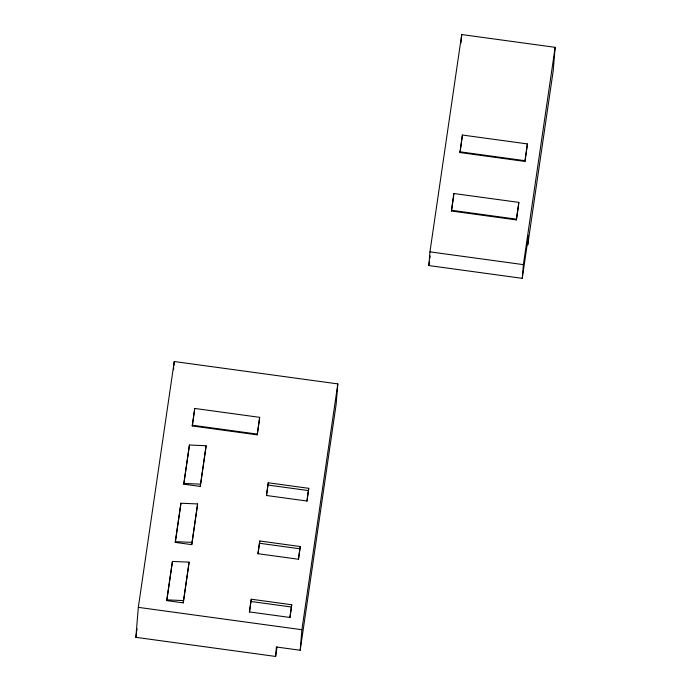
<?xml version="1.0" encoding="UTF-8"?>
<svg xmlns="http://www.w3.org/2000/svg" width="691" height="691" viewBox="0 0 691 691"><rect width="100%" height="100%" fill="white"/><g stroke="black" fill="none" stroke-linecap="round" stroke-linejoin="round"><path stroke-width="1.04" d="M135.859 637.327L138.321 607.354L174.253 361.523L337.813 383.902L336.128 404.425L300.196 650.248L276.409 646.992L275.631 656.45L135.859 637.327L136.481 633.06M173.579 369.728L173.743 367.681M173.916 365.625L174.253 361.523M166.747 600.609L172.43 561.438L189.049 562.154L188.859 564.435L183.245 602.863L166.747 600.609L172.43 561.438M175.255 542.392L180.938 503.229L197.557 503.938L197.367 506.218L191.752 544.646L175.255 542.392L180.938 503.229M183.763 484.175L189.446 445.013L206.065 445.73L205.875 448.01L200.26 486.429L183.763 484.175L189.446 445.013M192.271 425.958L194.689 408.441L259.635 417.329L259.445 419.61L257.216 434.846L192.271 425.958L194.499 410.722M194.56 409.962L194.689 408.441M183.245 602.863L189.049 562.154M191.752 544.646L197.557 503.938M200.26 486.429L206.065 445.73M257.216 434.846L259.635 417.329M249.52 612.079L251.256 599.209L291.732 604.746L289.995 617.616M258.028 553.862L259.764 540.993L300.24 546.538L298.503 559.399M266.536 495.646L268.272 482.784L308.747 488.321L307.011 501.182M300.196 650.248L301.889 629.734L337.813 383.902M428.826 265.56L429.949 251.852L461.709 34.55L555.141 47.334L553.241 70.499L527.751 244.89L528.529 235.432L522.258 278.343L428.826 265.56L429.448 261.302M461.018 42.989L461.709 34.55M451.448 211.023L453.857 193.506L518.803 202.385L518.613 204.666L516.384 219.911L451.448 211.023L453.676 195.786M453.737 195.026L453.857 193.506M459.99 152.547L462.409 135.03L527.345 143.918L527.164 146.198L524.935 161.435L459.99 152.547L462.409 135.03M516.384 219.911L518.803 202.385M524.935 161.435L527.345 143.918M522.258 278.343L523.381 264.636L555.141 47.334M136.792 630.926L137.103 628.793M251.256 599.209L249.399 611.915L289.875 617.452L291.732 604.746M259.764 540.993L257.907 553.698L298.382 559.235L300.24 546.538M268.272 482.784L266.415 495.482L306.89 501.018L308.747 488.321M275.631 656.45L277.031 646.854M429.914 258.106L430.225 255.972M183.823 483.441L200.45 484.149M175.315 541.649L191.943 542.366M166.807 599.866L183.435 600.583M460.051 151.813L524.996 160.701M451.508 210.28L516.445 219.168M429.949 251.852L523.381 264.636M192.331 425.224L257.277 434.112M268.082 485.065L308.566 490.601M259.574 543.273L300.049 548.818M251.066 601.49L291.542 607.026M138.321 607.354L301.889 629.734"/></g></svg>
